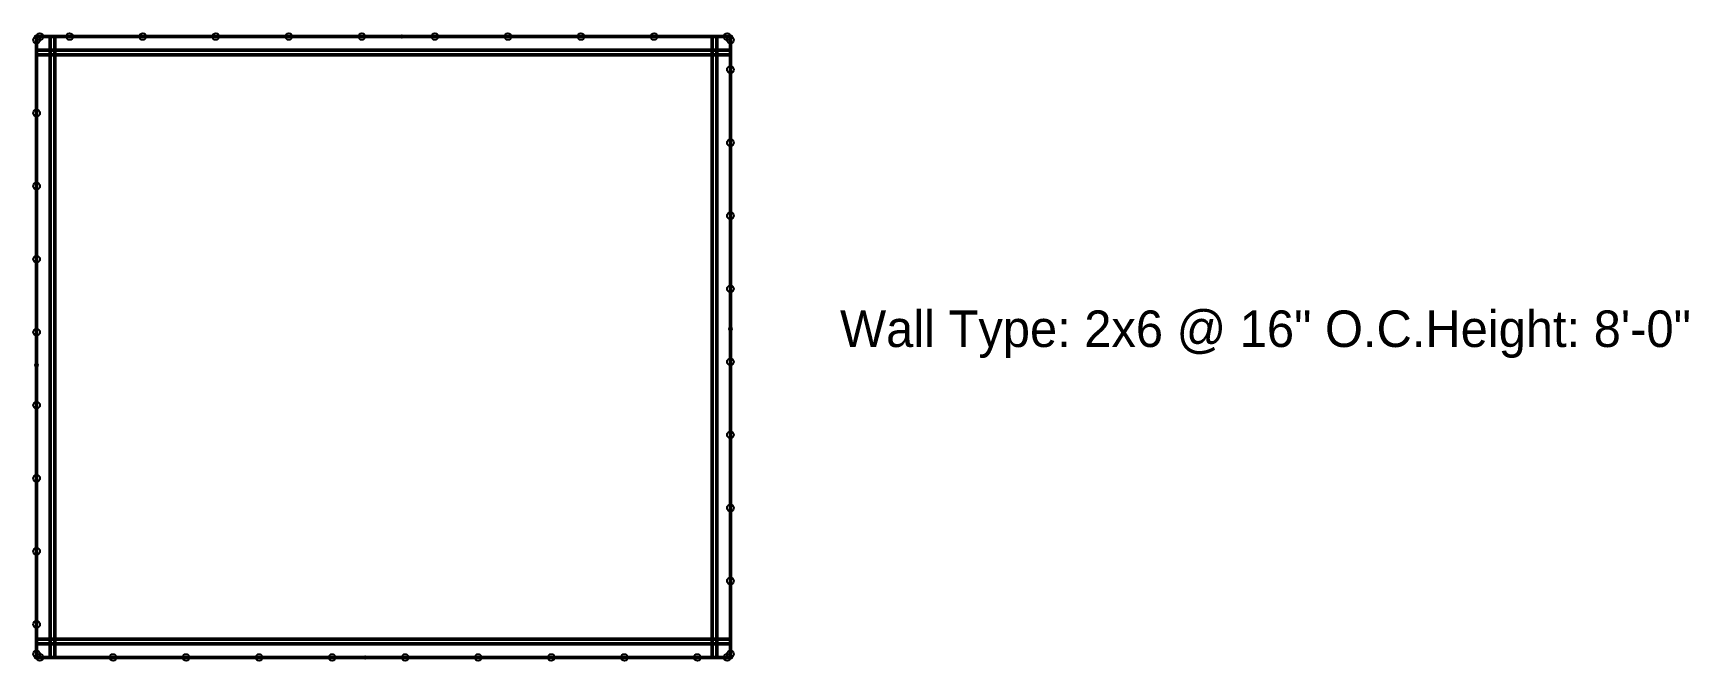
# Model space of a CAD drawing. Header units: metres. Extents: x -1 to 362, y -1 to 137.
import ezdxf

# ---------------------------------------------------------------- set-up
doc = ezdxf.new("R2010")
doc.units = ezdxf.units.M
for name, color, linetype in [('ANCHOR_BOLTS', 1, 'Continuous'), ('STUDS_2X6', 2, 'Continuous'), ('TEXT', 7, 'Continuous')]:
    doc.layers.add(name, color=color, linetype=linetype)
doc.layers.add('BOTTOM_PLATE', color=6, linetype='Continuous', lineweight=50)
doc.layers.add('TOP_PLATES', color=1, linetype='Continuous', lineweight=50)

msp = doc.modelspace()

# ---------------------------------------------------------------- linework, layer by layer
at = {"layer": 'ANCHOR_BOLTS', "color": 1}
for centre in [(0, 136), (8, 136), (80, 136), (152, 136), (152, 72), (0, 64), (0, 0), (72, 0), (144, 0), (152, 0)]:
    msp.add_circle(centre, 0.312, dxfattribs=at)
at = {"layer": 'BOTTOM_PLATE', "lineweight": 50}
for p, q in [((152, 136), (0, 136)), ((0, 136), (0, 0)), ((152, 0), (152, 136)), ((0, 0), (152, 0))]:
    msp.add_line(p, q, dxfattribs=at)
at = {"layer": 'STUDS_2X6', "color": 2}
for centre in [(0, 135.25), (0.75, 136), (7.25, 136), (23.25, 136), (39.25, 136), (55.25, 136), (71.25, 136), (87.25, 136), (103.25, 136), (119.25, 136), (135.25, 136), (151.25, 136), (152, 135.25), (152, 128.75), (0, 119.25), (152, 112.75), (0, 103.25), (152, 96.75), (0, 87.25), (152, 80.75), (0, 71.25), (152, 64.75), (0, 55.25), (152, 48.75), (0, 39.25), (152, 32.75), (0, 23.25), (152, 16.75), (0, 7.25), (0, 0.75), (0.75, 0), (16.75, 0), (32.75, 0), (48.75, 0), (64.75, 0), (80.75, 0), (96.75, 0), (112.75, 0), (128.75, 0), (144.75, 0), (151.25, 0), (152, 0.75)]:
    msp.add_circle(centre, 0.75, dxfattribs=at)
at = {"layer": 'TOP_PLATES', "lineweight": 50}
for p, q in [((3, 136), (3, 0)), ((3.99, 136), (3.99, 0)), ((148.01, 0), (148.01, 136)), ((149, 0), (149, 136)), ((152, 133), (0, 133)), ((152, 132.01), (0, 132.01)), ((0, 3.99), (152, 3.99)), ((0, 3), (152, 3))]:
    msp.add_line(p, q, dxfattribs=at)

# ---------------------------------------------------------------- texts
at = {"layer": 'TEXT'}
msp.add_text('Wall Type: 2x6 @ 16" O.C.Height: 8\'-0"', height=8, dxfattribs=at).set_placement((176, 68))

doc.saveas('drawing.dxf')
